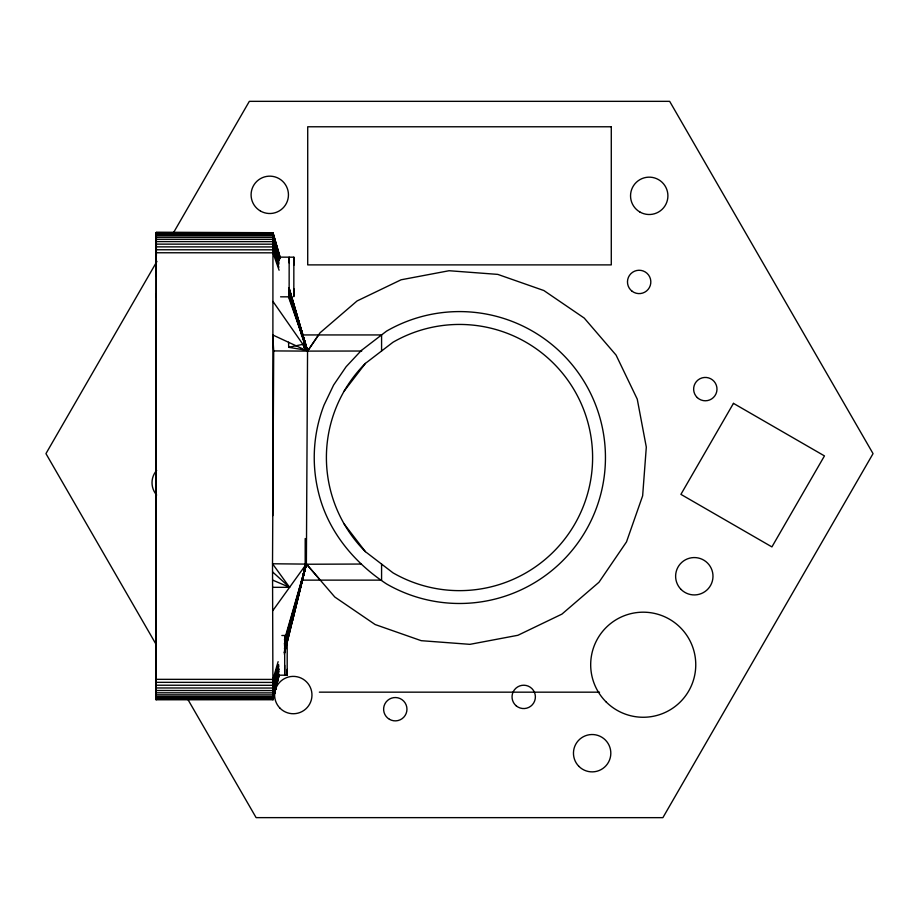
<?xml version="1.0" encoding="UTF-8"?>
<svg xmlns="http://www.w3.org/2000/svg" width="919" height="919" viewBox="0 0 919 919"><rect width="100%" height="100%" fill="white"/><g stroke="black" fill="none" stroke-linecap="round" stroke-linejoin="round"><path stroke-width="1.38" d="M280.41 258.147L272.954 232.702L156.241 232.45L156.115 699.646L155.943 692.8M156.081 672.455L156.081 669.296M156.356 255.815L156.356 235.586L272.954 235.632L279.916 258.836M272.782 515.685L272.954 232.702L156.356 232.45M272.989 232.748L279.881 257.63M156.115 699.646L272.954 699.531L272.518 563.772L273.701 350.92L272.702 334.941L307.555 351.104L361.695 351.024L361.247 350.541L346.118 366.727L333.62 385.038L324.062 405.026A145.259 145.259 0 0 0 318.433 492.205C327.601 530.722 353.826 562.543 386.531 583.933A145.949 145.949 0 0 0 605.449 457.536A145.949 145.949 0 0 0 386.531 331.139L361.247 350.541M284.683 665.264L284.683 675.189L284.706 635.5L281.846 635.5M284.706 641.313L284.706 635.5M287.188 669.377L287.188 675.189L277.538 675.189M289.152 291.024L289.14 296.837L280.571 296.826M289.163 262.949L289.163 257.136L289.14 296.837M293.827 288.589L293.827 296.676L293.85 257.194L279.169 257.136M293.85 265.281L293.85 257.194M272.725 587.321L289.577 587.321L272.518 563.772L305.177 564.094L305.2 538.523M381.58 564.082L381.58 580.13L301.765 580.13M381.58 350.989L381.58 334.941L301.375 334.941M156.287 258.308L156.299 257.102L156.299 258.721M156.253 276.458L156.31 247.131L156.322 276.458M155.977 636.086L155.977 638.062L155.977 635.408L156.104 638.073L156.104 635.42M156.115 699.439L156.115 696.51L272.954 696.602L278.56 674.431M156.035 684.965L156.081 655.638M289.048 294.172L305.062 343.867L305.119 348.852L305.211 347.003M156.31 257.734L156.31 257.056L156.31 259.709M156.287 296.079L156.287 296.757L156.287 294.091L156.276 296.584L156.264 294.976M284.591 652.628L306.372 563.967L307.555 351.104L305.131 342.764M287.188 639.532L287.21 638.142L287.188 675.189M279.066 674.535L273.023 699.658L273 696.659M155.954 699.439L273.012 699.52L279.031 674.695M292.093 620.922L284.396 652.639L305.993 563.519L305.177 564.243L361.087 564.048M292.472 620.899L306.372 563.967L305.177 564.094M287.153 640.566L288.497 635.063M289.175 632.318L291.185 624.058M292.874 617.177L298.583 593.789M299.261 591.043L301.283 582.784L300.18 587.023M279.043 674.385L273.012 699.52M286.418 644.403L287.084 641.68L287.21 645.414M156.115 698.842L273.012 698.922L274.689 691.111M275.367 688.377L278.733 674.718M286.142 644.667L286.82 641.933M288.21 635.385L289.232 631.238M290.944 624.334L291.966 620.187M292.656 617.419L294.023 611.893M294.7 609.125L296.757 600.842M297.446 598.074L299.491 589.78M284.293 654.064L306.372 563.967L334.78 597.005L375.124 624.529L421.224 640.681L469.919 644.345L517.914 635.282L561.934 614.11L598.97 582.255L626.494 541.911L642.645 495.812L646.31 447.116L637.246 399.122L616.075 355.102L584.22 318.066L543.876 290.542L497.776 274.39L449.081 270.726L401.086 279.79L357.066 300.961L320.03 332.816L307.555 351.104L273.701 350.92M277.159 679.888L278.537 674.316M278.813 674.466L272.954 697.946L156.115 697.866M284.327 652.364L306.372 563.967L320.272 580.13M292.759 616.27L293.804 612.1M295.55 605.161L296.596 601.003M298.33 594.065L299.376 589.895M301.11 582.956L302.156 578.786M302.856 576.018L305.993 563.519L304.534 567.517M284.476 650.962L306.372 563.967L272.782 610.675M304.809 567.666L305.993 563.519L302.914 575.96L305.993 563.519L303.844 571.836L305.993 563.519L304.706 567.609M278.939 671.467L272.954 694.902L156.115 694.821M284.568 649.423L306.372 563.967L284.453 639.819M279.066 669.319L272.966 692.88L156.115 692.8M284.453 648.527L306.372 563.967L284.626 641.094M278.779 668.561L272.966 690.583L156.127 690.502M284.58 646.551L306.372 563.967L284.35 643.943M303.798 571.756L305.993 563.519L303.741 571.825M278.905 665.988L272.966 688.044L156.127 687.963M284.476 645.31L306.372 563.967M278.664 664.621L272.966 685.31L156.127 685.229M278.02 664.506L272.977 682.415L156.127 682.335M278.124 661.669L272.977 679.417L156.138 679.336M156.954 261.364L45.95 453.63L156.414 644.954M173.427 232.829L249.336 101.343L669.664 101.343L873.05 453.63L662.886 817.657L256.114 817.634L187.258 698.371M304.924 349.025L303.19 344.901M303.971 346.647L304.936 348.393M304.58 347.841L307.44 351.115M318.583 334.941L307.578 351.115L303.695 345.831L304.12 347.095M344.234 390.989L365.383 363.419L392.953 342.27A133.106 133.106 0 0 1 592.606 457.536A133.106 133.106 0 0 1 392.953 572.813L365.383 551.653L344.234 524.083M306.751 348.542L305.74 349.163L306.624 348.106L289.152 290.461M305.74 349.163C308.083 347.864 304.89 342.661 302.891 344.326L272.977 301.443M305.59 349.84L306.808 348.726M305.028 348.623L305.211 347.336M289.014 295.401L305.223 346.199L303.442 345.234M288.577 342.213L288.692 347.302L302.891 344.326M156.356 234.23L272.954 234.288M156.356 237.274L272.954 237.332L279.227 257.848M156.356 239.296L272.954 239.342L279.342 259.893M156.356 241.594L272.954 241.64L278.997 260.755M156.356 244.132L272.954 244.178L279.054 263.133M156.356 246.866L272.954 246.924L278.756 264.431M156.356 249.761L272.954 249.819L278.916 267.28M156.356 252.759L272.954 252.817L279.1 270.22M319.352 692.156L599.533 692.179M288.692 347.302L305.361 350.082M305.246 345.004L303.213 344.889M272.702 580.13L289.577 587.321L272.61 571.951M288.532 296.998L305.062 343.867M302.845 337.652L307.578 351.115L289.037 287.739M289.014 296.848L307.578 351.115L289.037 288.038M299.939 328.117L307.578 351.115L288.842 287.842M300.134 328.117L307.578 351.115L288.922 288.853M288.922 292.15L307.578 351.115L293.827 305.889M306.67 348.301L307.555 351.104L293.655 306.153M289.117 291.392L305.28 343.442M291.748 299.043L292.989 303.155M280.192 257.929L272.989 233.346L156.356 233.242L156.356 232.656M273.012 696.591L273.012 697.935M156.241 232.45L155.954 699.635M156.241 235.586L156.241 233.254M156.012 655.638L156.012 677.51M156.655 495.042A18.679 18.679 0 0 1 156.655 470.402M365.383 551.653A133.106 133.106 0 0 1 365.383 363.419M155.966 672.444L155.954 675.109L155.954 672.444M156.081 674.431L156.081 675.109L156.069 674.431M279.169 674.787L273.023 699.658L279.112 674.695M733.454 403.361L680.91 494.365L771.914 546.908L824.458 455.904L733.454 403.361M611.284 126.776L307.716 126.776L307.716 264.89L611.284 264.89L611.284 126.776M260.433 211.014A18.679 18.679 0 0 0 288.451 194.839A18.679 18.679 0 0 0 260.433 178.654A18.679 18.679 0 0 0 260.433 211.014M516.283 705.895A11.671 11.671 0 0 0 535.226 698.819A11.671 11.671 0 0 0 519.637 685.953A11.671 11.671 0 0 0 516.283 705.895M389.449 719.313A11.671 11.671 0 0 0 406.956 709.204A11.671 11.671 0 0 0 389.449 699.095A11.671 11.671 0 0 0 389.449 719.313M280.077 708.262A18.679 18.679 0 0 0 311.334 699.887A18.679 18.679 0 0 0 288.451 677.016A18.679 18.679 0 0 0 280.077 708.262M632.123 291.254A11.671 11.671 0 0 0 650.744 283.351A11.671 11.671 0 0 0 634.592 271.185A11.671 11.671 0 0 0 632.123 291.254M681.094 589.458A18.679 18.679 0 0 0 712.351 581.084A18.679 18.679 0 0 0 689.468 558.201A18.679 18.679 0 0 0 681.094 589.458M697.303 397.605A11.671 11.671 0 0 0 716.671 391.804A11.671 11.671 0 0 0 701.955 377.927A11.671 11.671 0 0 0 697.303 397.605M578.936 766.412A18.679 18.679 0 0 0 610.182 758.037A18.679 18.679 0 0 0 587.31 735.154A18.679 18.679 0 0 0 578.936 766.412M606.069 701.875A52.544 52.544 0 0 0 693.971 678.325A52.544 52.544 0 0 0 629.63 613.972A52.544 52.544 0 0 0 606.069 701.875M639.888 212.013A18.679 18.679 0 0 0 667.906 195.827A18.679 18.679 0 0 0 639.888 179.653A18.679 18.679 0 0 0 639.888 212.013"/></g></svg>
